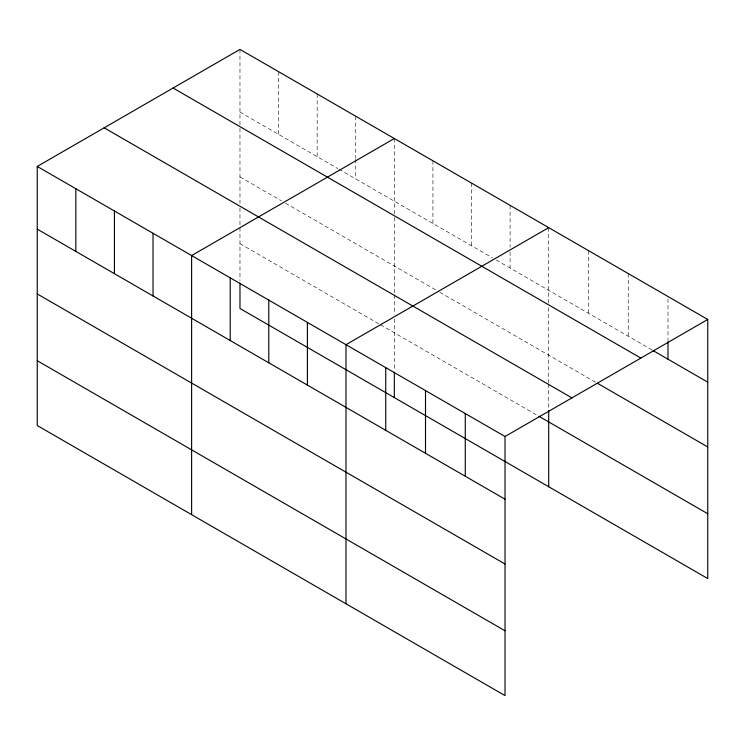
<?xml version="1.0" encoding="UTF-8"?>
<svg xmlns="http://www.w3.org/2000/svg" width="745" height="745" viewBox="0 0 745 745"><rect width="100%" height="100%" fill="white"/><g stroke="black" fill="none" stroke-linecap="round" stroke-linejoin="round"><path stroke-width="0.56" stroke-dasharray="3.73 2.79" d="M239.974 112.085L337.932 168.64M338.928 169.217L492.305 257.77M496.263 260.052L652.08 350.01M239.974 176.9L281.536 200.889M285.493 203.18L438.87 291.733M439.857 292.301L596.419 382.688M239.974 243.68L379.494 324.233M380.481 324.801L537.825 415.635M667.986 298.838L667.986 340.623M628.231 273.555L628.231 336.237M588.466 250.599L588.466 313.282M548.702 227.644L548.702 303.057M548.702 307.694L548.702 382.772M548.702 383.926L548.702 409.256M510.111 205.369L510.111 247.154M510.111 251.801L510.111 268.051M471.52 183.084L471.52 245.766M432.929 160.799L432.929 223.491M394.338 138.523L394.338 216.255M394.338 217.41L394.338 293.651M394.338 294.806L394.338 314.381M394.338 318.981L394.338 370.991M355.747 116.239L355.747 158.033M355.747 159.188L355.747 178.93M317.156 93.963L317.156 156.646M278.565 71.678L278.565 134.361M239.974 49.403L239.974 127.134M239.974 128.289L239.974 203.376M239.974 207.985L239.974 280.716"/><path stroke-width="1.12" d="M37.25 166.442L505.026 436.505L505.026 695.597L37.25 425.535L37.25 166.442L239.974 49.403L707.75 319.465L707.75 578.558L239.974 308.495L239.974 283.026M394.338 138.523L191.614 255.563L191.614 514.655M548.702 227.644L345.987 344.684L345.987 603.776M505.026 436.505L707.75 319.465M653.076 350.588L707.75 382.157M173.073 88.022L640.849 358.094M597.415 383.265L707.75 446.963M104.151 127.814L571.927 397.886M538.812 416.213L707.75 513.743M37.25 229.125L505.026 499.197M37.25 293.94L505.026 564.012M37.25 360.72L505.026 630.782M667.986 341.787L667.986 359.202M548.702 410.411L548.702 486.736M465.271 413.55L465.271 476.241M425.507 390.594L425.507 453.286M394.338 372.155L394.338 397.616M385.742 367.639L385.742 430.331M307.396 322.408L307.396 385.091M268.796 300.123L268.796 362.806M230.205 277.848L230.205 340.53M153.023 233.278L153.023 295.97M114.432 211.003L114.432 273.685M75.841 188.718L75.841 251.41"/></g></svg>
